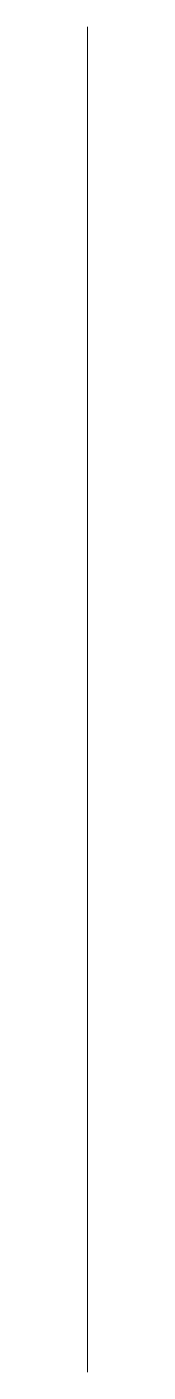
# Model space of a CAD drawing. Header units: millimetres. Extents: x 0 to 0, y 877 to 1127.
import ezdxf

# ---------------------------------------------------------------- set-up
doc = ezdxf.new("R2010")
doc.units = ezdxf.units.MM

# ---------------------------------------------------------------- blocks, each defined once
blk = doc.blocks.new('A$C6B2E59F8')
at = {"color": 0, "linetype": 'Continuous', "lineweight": 0, "extrusion": (0, 1, 0)}
for p, q in [((125, 1000), (-125, 1000)), ((-125, 1000), (125, 1000)), ((-125, 0), (-125, 1000)), ((-125, 1000), (-125, 0)), ((-5, 1000), (-5, 0)), ((-5, 0), (-5, 1000)), ((5, 1000), (5, 0)), ((5, 0), (5, 1000)), ((125, 0), (125, 1000)), ((125, 1000), (125, 0)), ((-70, 700), (-70, 684)), ((70, 700), (-70, 700)), ((-70, 700), (70, 700)), ((-70, 684), (-70, 700)), ((70, 684), (70, 700)), ((70, 700), (70, 684)), ((-70, 684), (-4.45, 684)), ((-4.45, 684), (-70, 684)), ((-4.45, 684), (-4.45, 316)), ((-4.45, 316), (-4.45, 684)), ((4.45, 684), (70, 684)), ((4.45, 316), (4.45, 684)), ((70, 684), (4.45, 684)), ((4.45, 684), (4.45, 316)), ((-87, 425.1), (-87, 665)), ((-12.45, 665), (-87, 665)), ((-87, 665), (-12.45, 665)), ((-87, 425.1), (-87, 665)), ((-12.45, 665), (-4.45, 665)), ((-12.45, 425), (-12.45, 665)), ((-12.45, 665), (-12.45, 425)), ((-12.45, 665), (-4.45, 665)), ((4.45, 665), (-4.45, 665)), ((4.45, 665), (-4.45, 665)), ((4.45, 665), (12.45, 665)), ((4.45, 665), (12.45, 665)), ((12.45, 665), (12.45, 425)), ((87, 665), (12.45, 665)), ((12.45, 665), (87, 665)), ((12.45, 425), (12.45, 665)), ((87, 665), (87, 425.1)), ((87, 425.1), (87, 665)), ((-66.79, 595.37), (-58.71, 609.35)), ((-58.71, 609.35), (-66.79, 595.37)), ((-66.15, 595), (-58.08, 608.99)), ((-58.08, 608.99), (-66.15, 595)), ((-57.89, 608.67), (-65.78, 595)), ((-65.78, 595), (-57.89, 608.67)), ((-58.8, 609.19), (-57.89, 608.67)), ((-57.89, 608.67), (-58.8, 609.19)), ((-58.08, 608.99), (-58.71, 609.35)), ((-58.71, 609.35), (-58.08, 608.99)), ((-58.08, 609.72), (-41.92, 609.72)), ((-41.92, 609.72), (-58.08, 609.72)), ((-58.08, 609.72), (-58.08, 608.99)), ((-58.08, 608.99), (-58.08, 609.72)), ((-58.08, 608.99), (-41.92, 608.99)), ((-41.92, 608.99), (-58.08, 608.99)), ((-57.89, 608.67), (-57.89, 609.72)), ((-57.89, 609.72), (-57.89, 608.67)), ((-42.11, 608.67), (-57.89, 608.67)), ((-57.89, 608.67), (-42.11, 608.67)), ((-42.11, 609.72), (-42.11, 608.67)), ((-42.11, 608.67), (-42.11, 609.72)), ((-42.11, 608.67), (-41.2, 609.19)), ((-41.2, 609.19), (-42.11, 608.67)), ((-34.22, 595), (-42.11, 608.67)), ((-42.11, 608.67), (-34.22, 595)), ((-41.92, 608.99), (-41.92, 609.72)), ((-41.92, 609.72), (-41.92, 608.99)), ((-41.29, 609.35), (-41.92, 608.99)), ((-41.92, 608.99), (-41.29, 609.35)), ((-41.92, 608.99), (-33.85, 595)), ((-33.85, 595), (-41.92, 608.99)), ((-41.29, 609.35), (-33.21, 595.37)), ((-33.21, 595.37), (-41.29, 609.35)), ((33.21, 595.37), (41.29, 609.35)), ((41.29, 609.35), (33.21, 595.37)), ((33.85, 595), (41.92, 608.99)), ((41.92, 608.99), (33.85, 595)), ((42.11, 608.67), (34.22, 595)), ((34.22, 595), (42.11, 608.67)), ((41.2, 609.19), (42.11, 608.67)), ((42.11, 608.67), (41.2, 609.19)), ((41.92, 608.99), (41.29, 609.35)), ((41.29, 609.35), (41.92, 608.99)), ((41.92, 609.72), (58.08, 609.72)), ((58.08, 609.72), (41.92, 609.72)), ((41.92, 609.72), (41.92, 608.99)), ((41.92, 608.99), (41.92, 609.72)), ((41.92, 608.99), (58.08, 608.99)), ((58.08, 608.99), (41.92, 608.99)), ((42.11, 609.72), (42.11, 608.67)), ((42.11, 608.67), (42.11, 609.72)), ((57.89, 608.67), (42.11, 608.67)), ((42.11, 608.67), (57.89, 608.67)), ((57.89, 609.72), (57.89, 608.67)), ((57.89, 608.67), (57.89, 609.72)), ((57.89, 608.67), (58.8, 609.19)), ((58.8, 609.19), (57.89, 608.67)), ((57.89, 608.67), (65.78, 595)), ((65.78, 595), (57.89, 608.67)), ((58.08, 608.99), (58.08, 609.72)), ((58.08, 609.72), (58.08, 608.99)), ((58.71, 609.35), (58.08, 608.99)), ((58.08, 608.99), (58.71, 609.35)), ((58.08, 608.99), (66.15, 595)), ((66.15, 595), (58.08, 608.99)), ((58.71, 609.35), (66.79, 595.37)), ((66.79, 595.37), (58.71, 609.35)), ((-66.79, 595.37), (-66.15, 595)), ((-66.15, 595), (-66.79, 595.37)), ((-66.15, 595), (-66.79, 594.63)), ((-66.79, 594.63), (-66.15, 595)), ((-66.7, 595.53), (-65.78, 595)), ((-65.78, 595), (-66.7, 595.53)), ((-66.7, 594.47), (-65.78, 595)), ((-65.78, 595), (-66.7, 594.47)), ((-58.08, 581.01), (-66.15, 595)), ((-66.15, 595), (-58.08, 581.01)), ((-65.78, 595), (-57.89, 581.33)), ((-57.89, 581.33), (-65.78, 595)), ((-42.11, 581.33), (-34.22, 595)), ((-34.22, 595), (-42.11, 581.33)), ((-33.85, 595), (-41.92, 581.01)), ((-41.92, 581.01), (-33.85, 595)), ((-33.3, 595.53), (-34.22, 595)), ((-34.22, 595), (-33.3, 595.53)), ((-34.22, 595), (-33.3, 594.47)), ((-33.3, 594.47), (-34.22, 595)), ((-33.85, 595), (-33.21, 595.37)), ((-33.21, 595.37), (-33.85, 595)), ((-33.21, 594.63), (-33.85, 595)), ((-33.85, 595), (-33.21, 594.63)), ((33.21, 595.37), (33.85, 595)), ((33.85, 595), (33.21, 595.37)), ((33.85, 595), (33.21, 594.63)), ((33.21, 594.63), (33.85, 595)), ((34.22, 595), (33.3, 595.53)), ((33.3, 595.53), (34.22, 595)), ((33.3, 594.47), (34.22, 595)), ((34.22, 595), (33.3, 594.47)), ((41.92, 581.01), (33.85, 595)), ((33.85, 595), (41.92, 581.01)), ((34.22, 595), (42.11, 581.33)), ((42.11, 581.33), (34.22, 595)), ((57.89, 581.33), (65.78, 595)), ((65.78, 595), (57.89, 581.33)), ((66.15, 595), (58.08, 581.01)), ((58.08, 581.01), (66.15, 595)), ((65.78, 595), (66.7, 595.53)), ((66.7, 595.53), (65.78, 595)), ((65.78, 595), (66.7, 594.47)), ((66.7, 594.47), (65.78, 595)), ((66.15, 595), (66.79, 595.37)), ((66.79, 595.37), (66.15, 595)), ((66.79, 594.63), (66.15, 595)), ((66.15, 595), (66.79, 594.63)), ((-58.71, 580.65), (-66.79, 594.63)), ((-66.79, 594.63), (-58.71, 580.65)), ((-33.21, 594.63), (-41.29, 580.65)), ((-41.29, 580.65), (-33.21, 594.63)), ((41.29, 580.65), (33.21, 594.63)), ((33.21, 594.63), (41.29, 580.65)), ((66.79, 594.63), (58.71, 580.65)), ((58.71, 580.65), (66.79, 594.63)), ((-57.89, 581.33), (-58.8, 580.81)), ((-58.8, 580.81), (-57.89, 581.33)), ((-58.71, 580.65), (-58.08, 581.01)), ((-58.08, 581.01), (-58.71, 580.65)), ((-58.08, 581.01), (-58.08, 580.28)), ((-41.92, 581.01), (-58.08, 581.01)), ((-58.08, 581.01), (-41.92, 581.01)), ((-58.08, 580.28), (-58.08, 581.01)), ((-41.92, 580.28), (-58.08, 580.28)), ((-58.08, 580.28), (-41.92, 580.28)), ((-57.89, 581.33), (-57.89, 580.28)), ((-57.89, 581.33), (-42.11, 581.33)), ((-57.89, 580.28), (-57.89, 581.33)), ((-42.11, 581.33), (-57.89, 581.33)), ((-42.11, 581.33), (-41.2, 580.81)), ((-42.11, 580.28), (-42.11, 581.33)), ((-41.2, 580.81), (-42.11, 581.33)), ((-42.11, 581.33), (-42.11, 580.28)), ((-41.92, 581.01), (-41.29, 580.65)), ((-41.92, 580.28), (-41.92, 581.01)), ((-41.92, 581.01), (-41.92, 580.28)), ((-41.29, 580.65), (-41.92, 581.01)), ((42.11, 581.33), (41.2, 580.81)), ((41.2, 580.81), (42.11, 581.33)), ((41.29, 580.65), (41.92, 581.01)), ((41.92, 581.01), (41.29, 580.65)), ((41.92, 581.01), (41.92, 580.28)), ((58.08, 581.01), (41.92, 581.01)), ((41.92, 580.28), (41.92, 581.01)), ((41.92, 581.01), (58.08, 581.01)), ((58.08, 580.28), (41.92, 580.28)), ((41.92, 580.28), (58.08, 580.28)), ((42.11, 581.33), (57.89, 581.33)), ((42.11, 580.28), (42.11, 581.33)), ((42.11, 581.33), (42.11, 580.28)), ((57.89, 581.33), (42.11, 581.33)), ((57.89, 580.28), (57.89, 581.33)), ((57.89, 581.33), (58.8, 580.81)), ((58.8, 580.81), (57.89, 581.33)), ((57.89, 581.33), (57.89, 580.28)), ((58.08, 580.28), (58.08, 581.01)), ((58.08, 581.01), (58.71, 580.65)), ((58.71, 580.65), (58.08, 581.01)), ((58.08, 581.01), (58.08, 580.28)), ((-66.79, 545.37), (-58.71, 559.35)), ((-58.71, 559.35), (-66.79, 545.37)), ((-66.15, 545), (-58.08, 558.99)), ((-58.08, 558.99), (-66.15, 545)), ((-57.89, 558.67), (-65.78, 545)), ((-65.78, 545), (-57.89, 558.67)), ((-57.89, 558.67), (-58.8, 559.19)), ((-58.8, 559.19), (-57.89, 558.67)), ((-58.08, 558.99), (-58.71, 559.35)), ((-58.71, 559.35), (-58.08, 558.99)), ((-58.08, 559.72), (-41.92, 559.72)), ((-41.92, 559.72), (-58.08, 559.72)), ((-58.08, 559.72), (-58.08, 558.99)), ((-58.08, 558.99), (-58.08, 559.72)), ((-58.08, 558.99), (-41.92, 558.99)), ((-41.92, 558.99), (-58.08, 558.99)), ((-57.89, 559.72), (-57.89, 558.67)), ((-57.89, 558.67), (-57.89, 559.72)), ((-42.11, 558.67), (-57.89, 558.67)), ((-57.89, 558.67), (-42.11, 558.67)), ((-42.11, 559.72), (-42.11, 558.67)), ((-42.11, 558.67), (-42.11, 559.72)), ((-41.2, 559.19), (-42.11, 558.67)), ((-42.11, 558.67), (-41.2, 559.19)), ((-34.22, 545), (-42.11, 558.67)), ((-42.11, 558.67), (-34.22, 545)), ((-41.92, 558.99), (-41.92, 559.72)), ((-41.92, 559.72), (-41.92, 558.99)), ((-41.29, 559.35), (-41.92, 558.99)), ((-41.92, 558.99), (-41.29, 559.35)), ((-41.92, 558.99), (-33.85, 545)), ((-33.85, 545), (-41.92, 558.99)), ((-41.29, 559.35), (-33.21, 545.37)), ((-33.21, 545.37), (-41.29, 559.35)), ((33.21, 545.37), (41.29, 559.35)), ((41.29, 559.35), (33.21, 545.37)), ((33.85, 545), (41.92, 558.99)), ((41.92, 558.99), (33.85, 545)), ((42.11, 558.67), (34.22, 545)), ((34.22, 545), (42.11, 558.67)), ((42.11, 558.67), (41.2, 559.19)), ((41.2, 559.19), (42.11, 558.67)), ((41.92, 558.99), (41.29, 559.35)), ((41.29, 559.35), (41.92, 558.99)), ((41.92, 559.72), (58.08, 559.72)), ((58.08, 559.72), (41.92, 559.72)), ((41.92, 559.72), (41.92, 558.99)), ((41.92, 558.99), (41.92, 559.72)), ((41.92, 558.99), (58.08, 558.99)), ((58.08, 558.99), (41.92, 558.99)), ((42.11, 559.72), (42.11, 558.67)), ((42.11, 558.67), (42.11, 559.72)), ((57.89, 558.67), (42.11, 558.67)), ((42.11, 558.67), (57.89, 558.67)), ((57.89, 559.72), (57.89, 558.67)), ((57.89, 558.67), (57.89, 559.72)), ((57.89, 558.67), (58.8, 559.19)), ((58.8, 559.19), (57.89, 558.67)), ((65.78, 545), (57.89, 558.67)), ((57.89, 558.67), (65.78, 545)), ((58.08, 558.99), (58.08, 559.72)), ((58.08, 559.72), (58.08, 558.99)), ((58.71, 559.35), (58.08, 558.99)), ((58.08, 558.99), (58.71, 559.35)), ((58.08, 558.99), (66.15, 545)), ((66.15, 545), (58.08, 558.99)), ((58.71, 559.35), (66.79, 545.37)), ((66.79, 545.37), (58.71, 559.35)), ((-66.79, 545.37), (-66.15, 545)), ((-66.15, 545), (-66.79, 545.37)), ((-66.15, 545), (-66.79, 544.63)), ((-66.79, 544.63), (-66.15, 545)), ((-66.7, 545.53), (-65.78, 545)), ((-65.78, 545), (-66.7, 545.53)), ((-65.78, 545), (-66.7, 544.47)), ((-66.7, 544.47), (-65.78, 545)), ((-58.08, 531.01), (-66.15, 545)), ((-66.15, 545), (-58.08, 531.01)), ((-65.78, 545), (-57.89, 531.33)), ((-57.89, 531.33), (-65.78, 545)), ((-42.11, 531.33), (-34.22, 545)), ((-34.22, 545), (-42.11, 531.33)), ((-33.85, 545), (-41.92, 531.01)), ((-41.92, 531.01), (-33.85, 545)), ((-34.22, 545), (-33.3, 545.53)), ((-33.3, 545.53), (-34.22, 545)), ((-33.3, 544.47), (-34.22, 545)), ((-34.22, 545), (-33.3, 544.47)), ((-33.85, 545), (-33.21, 545.37)), ((-33.21, 545.37), (-33.85, 545)), ((-33.21, 544.63), (-33.85, 545)), ((-33.85, 545), (-33.21, 544.63)), ((33.21, 545.37), (33.85, 545)), ((33.85, 545), (33.21, 545.37)), ((33.85, 545), (33.21, 544.63)), ((33.21, 544.63), (33.85, 545)), ((33.3, 545.53), (34.22, 545)), ((34.22, 545), (33.3, 545.53)), ((34.22, 545), (33.3, 544.47)), ((33.3, 544.47), (34.22, 545)), ((41.92, 531.01), (33.85, 545)), ((33.85, 545), (41.92, 531.01)), ((34.22, 545), (42.11, 531.33)), ((42.11, 531.33), (34.22, 545)), ((57.89, 531.33), (65.78, 545)), ((65.78, 545), (57.89, 531.33)), ((66.15, 545), (58.08, 531.01)), ((58.08, 531.01), (66.15, 545)), ((66.7, 545.53), (65.78, 545)), ((65.78, 545), (66.7, 545.53)), ((66.7, 544.47), (65.78, 545)), ((65.78, 545), (66.7, 544.47)), ((66.15, 545), (66.79, 545.37)), ((66.79, 545.37), (66.15, 545)), ((66.79, 544.63), (66.15, 545)), ((66.15, 545), (66.79, 544.63)), ((-58.71, 530.65), (-66.79, 544.63)), ((-66.79, 544.63), (-58.71, 530.65)), ((-33.21, 544.63), (-41.29, 530.65)), ((-41.29, 530.65), (-33.21, 544.63)), ((41.29, 530.65), (33.21, 544.63)), ((33.21, 544.63), (41.29, 530.65)), ((66.79, 544.63), (58.71, 530.65)), ((58.71, 530.65), (66.79, 544.63)), ((-58.8, 530.81), (-57.89, 531.33)), ((-57.89, 531.33), (-58.8, 530.81)), ((-58.71, 530.65), (-58.08, 531.01)), ((-58.08, 531.01), (-58.71, 530.65)), ((-58.08, 531.01), (-58.08, 530.28)), ((-41.92, 531.01), (-58.08, 531.01)), ((-58.08, 531.01), (-41.92, 531.01)), ((-58.08, 530.28), (-58.08, 531.01)), ((-41.92, 530.28), (-58.08, 530.28)), ((-58.08, 530.28), (-41.92, 530.28)), ((-57.89, 531.33), (-57.89, 530.28)), ((-57.89, 531.33), (-42.11, 531.33)), ((-57.89, 530.28), (-57.89, 531.33)), ((-42.11, 531.33), (-57.89, 531.33)), ((-42.11, 531.33), (-41.2, 530.81)), ((-42.11, 530.28), (-42.11, 531.33)), ((-41.2, 530.81), (-42.11, 531.33)), ((-42.11, 531.33), (-42.11, 530.28)), ((-41.92, 530.28), (-41.92, 531.01)), ((-41.92, 531.01), (-41.29, 530.65)), ((-41.92, 531.01), (-41.92, 530.28)), ((-41.29, 530.65), (-41.92, 531.01)), ((41.2, 530.81), (42.11, 531.33)), ((42.11, 531.33), (41.2, 530.81)), ((41.29, 530.65), (41.92, 531.01)), ((41.92, 531.01), (41.29, 530.65)), ((41.92, 531.01), (41.92, 530.28)), ((58.08, 531.01), (41.92, 531.01)), ((41.92, 530.28), (41.92, 531.01)), ((41.92, 531.01), (58.08, 531.01)), ((58.08, 530.28), (41.92, 530.28)), ((41.92, 530.28), (58.08, 530.28)), ((42.11, 531.33), (57.89, 531.33)), ((42.11, 530.28), (42.11, 531.33)), ((42.11, 531.33), (42.11, 530.28)), ((57.89, 531.33), (42.11, 531.33)), ((57.89, 531.33), (57.89, 530.28)), ((57.89, 530.28), (57.89, 531.33)), ((57.89, 531.33), (58.8, 530.81)), ((58.8, 530.81), (57.89, 531.33)), ((58.08, 531.01), (58.71, 530.65)), ((58.08, 530.28), (58.08, 531.01)), ((58.71, 530.65), (58.08, 531.01)), ((58.08, 531.01), (58.08, 530.28)), ((-66.79, 495.37), (-58.71, 509.35)), ((-58.71, 509.35), (-66.79, 495.37)), ((-66.15, 495), (-58.08, 508.99)), ((-58.08, 508.99), (-66.15, 495)), ((-57.89, 508.67), (-65.78, 495)), ((-65.78, 495), (-57.89, 508.67)), ((-57.89, 508.67), (-58.8, 509.19)), ((-58.8, 509.19), (-57.89, 508.67)), ((-58.08, 508.99), (-58.71, 509.35)), ((-58.71, 509.35), (-58.08, 508.99)), ((-58.08, 509.72), (-41.92, 509.72)), ((-41.92, 509.72), (-58.08, 509.72)), ((-58.08, 509.72), (-58.08, 508.99)), ((-58.08, 508.99), (-58.08, 509.72)), ((-58.08, 508.99), (-41.92, 508.99)), ((-41.92, 508.99), (-58.08, 508.99)), ((-57.89, 509.72), (-57.89, 508.67)), ((-57.89, 508.67), (-57.89, 509.72)), ((-42.11, 508.67), (-57.89, 508.67)), ((-57.89, 508.67), (-42.11, 508.67)), ((-42.11, 508.67), (-42.11, 509.72)), ((-42.11, 509.72), (-42.11, 508.67)), ((-41.2, 509.19), (-42.11, 508.67)), ((-42.11, 508.67), (-41.2, 509.19)), ((-42.11, 508.67), (-34.22, 495)), ((-34.22, 495), (-42.11, 508.67)), ((-41.92, 508.99), (-41.92, 509.72)), ((-41.92, 509.72), (-41.92, 508.99)), ((-41.29, 509.35), (-41.92, 508.99)), ((-41.92, 508.99), (-41.29, 509.35)), ((-41.92, 508.99), (-33.85, 495)), ((-33.85, 495), (-41.92, 508.99)), ((-41.29, 509.35), (-33.21, 495.37)), ((-33.21, 495.37), (-41.29, 509.35)), ((33.21, 495.37), (41.29, 509.35)), ((41.29, 509.35), (33.21, 495.37)), ((33.85, 495), (41.92, 508.99)), ((41.92, 508.99), (33.85, 495)), ((42.11, 508.67), (34.22, 495)), ((34.22, 495), (42.11, 508.67)), ((42.11, 508.67), (41.2, 509.19)), ((41.2, 509.19), (42.11, 508.67)), ((41.92, 508.99), (41.29, 509.35)), ((41.29, 509.35), (41.92, 508.99)), ((41.92, 509.72), (58.08, 509.72)), ((58.08, 509.72), (41.92, 509.72)), ((41.92, 509.72), (41.92, 508.99)), ((41.92, 508.99), (41.92, 509.72)), ((41.92, 508.99), (58.08, 508.99)), ((58.08, 508.99), (41.92, 508.99)), ((42.11, 509.72), (42.11, 508.67)), ((42.11, 508.67), (42.11, 509.72)), ((57.89, 508.67), (42.11, 508.67)), ((42.11, 508.67), (57.89, 508.67)), ((57.89, 508.67), (57.89, 509.72)), ((57.89, 509.72), (57.89, 508.67)), ((58.8, 509.19), (57.89, 508.67)), ((57.89, 508.67), (58.8, 509.19)), ((65.78, 495), (57.89, 508.67)), ((57.89, 508.67), (65.78, 495)), ((58.08, 508.99), (58.08, 509.72)), ((58.08, 509.72), (58.08, 508.99)), ((58.71, 509.35), (58.08, 508.99)), ((58.08, 508.99), (58.71, 509.35)), ((58.08, 508.99), (66.15, 495)), ((66.15, 495), (58.08, 508.99)), ((58.71, 509.35), (66.79, 495.37)), ((66.79, 495.37), (58.71, 509.35)), ((-66.79, 495.37), (-66.15, 495)), ((-66.15, 495), (-66.79, 495.37)), ((-66.15, 495), (-66.79, 494.63)), ((-66.79, 494.63), (-66.15, 495)), ((-65.78, 495), (-66.7, 495.53)), ((-66.7, 495.53), (-65.78, 495)), ((-66.7, 494.47), (-65.78, 495)), ((-65.78, 495), (-66.7, 494.47)), ((-58.08, 481.01), (-66.15, 495)), ((-66.15, 495), (-58.08, 481.01)), ((-65.78, 495), (-57.89, 481.33)), ((-57.89, 481.33), (-65.78, 495)), ((-42.11, 481.33), (-34.22, 495)), ((-34.22, 495), (-42.11, 481.33)), ((-33.85, 495), (-41.92, 481.01)), ((-41.92, 481.01), (-33.85, 495)), ((-34.22, 495), (-33.3, 495.53)), ((-33.3, 495.53), (-34.22, 495)), ((-33.3, 494.47), (-34.22, 495)), ((-34.22, 495), (-33.3, 494.47)), ((-33.85, 495), (-33.21, 495.37)), ((-33.21, 495.37), (-33.85, 495)), ((-33.21, 494.63), (-33.85, 495)), ((-33.85, 495), (-33.21, 494.63)), ((33.21, 495.37), (33.85, 495)), ((33.85, 495), (33.21, 495.37)), ((33.85, 495), (33.21, 494.63)), ((33.21, 494.63), (33.85, 495)), ((34.22, 495), (33.3, 495.53)), ((33.3, 495.53), (34.22, 495)), ((34.22, 495), (33.3, 494.47)), ((33.3, 494.47), (34.22, 495)), ((41.92, 481.01), (33.85, 495)), ((33.85, 495), (41.92, 481.01)), ((34.22, 495), (42.11, 481.33)), ((42.11, 481.33), (34.22, 495)), ((57.89, 481.33), (65.78, 495)), ((65.78, 495), (57.89, 481.33)), ((66.15, 495), (58.08, 481.01)), ((58.08, 481.01), (66.15, 495)), ((65.78, 495), (66.7, 495.53)), ((66.7, 495.53), (65.78, 495)), ((65.78, 495), (66.7, 494.47)), ((66.7, 494.47), (65.78, 495)), ((66.15, 495), (66.79, 495.37)), ((66.79, 495.37), (66.15, 495)), ((66.79, 494.63), (66.15, 495)), ((66.15, 495), (66.79, 494.63)), ((-58.71, 480.65), (-66.79, 494.63)), ((-66.79, 494.63), (-58.71, 480.65)), ((-33.21, 494.63), (-41.29, 480.65)), ((-41.29, 480.65), (-33.21, 494.63)), ((41.29, 480.65), (33.21, 494.63)), ((33.21, 494.63), (41.29, 480.65)), ((66.79, 494.63), (58.71, 480.65)), ((58.71, 480.65), (66.79, 494.63)), ((-58.8, 480.81), (-57.89, 481.33)), ((-57.89, 481.33), (-58.8, 480.81)), ((-58.71, 480.65), (-58.08, 481.01)), ((-58.08, 481.01), (-58.71, 480.65)), ((-58.08, 481.01), (-58.08, 480.28)), ((-41.92, 481.01), (-58.08, 481.01)), ((-58.08, 481.01), (-41.92, 481.01)), ((-58.08, 480.28), (-58.08, 481.01)), ((-41.92, 480.28), (-58.08, 480.28)), ((-58.08, 480.28), (-41.92, 480.28)), ((-57.89, 481.33), (-42.11, 481.33)), ((-57.89, 480.28), (-57.89, 481.33)), ((-57.89, 481.33), (-57.89, 480.28)), ((-42.11, 481.33), (-57.89, 481.33)), ((-42.11, 481.33), (-42.11, 480.28)), ((-41.2, 480.81), (-42.11, 481.33)), ((-42.11, 481.33), (-41.2, 480.81)), ((-42.11, 480.28), (-42.11, 481.33)), ((-41.92, 480.28), (-41.92, 481.01)), ((-41.92, 481.01), (-41.29, 480.65)), ((-41.92, 481.01), (-41.92, 480.28)), ((-41.29, 480.65), (-41.92, 481.01)), ((41.2, 480.81), (42.11, 481.33)), ((42.11, 481.33), (41.2, 480.81)), ((41.29, 480.65), (41.92, 481.01)), ((41.92, 481.01), (41.29, 480.65)), ((41.92, 481.01), (41.92, 480.28)), ((58.08, 481.01), (41.92, 481.01)), ((41.92, 481.01), (58.08, 481.01)), ((41.92, 480.28), (41.92, 481.01)), ((58.08, 480.28), (41.92, 480.28)), ((41.92, 480.28), (58.08, 480.28)), ((42.11, 481.33), (57.89, 481.33)), ((42.11, 480.28), (42.11, 481.33)), ((42.11, 481.33), (42.11, 480.28)), ((57.89, 481.33), (42.11, 481.33)), ((58.8, 480.81), (57.89, 481.33)), ((57.89, 480.28), (57.89, 481.33)), ((57.89, 481.33), (58.8, 480.81)), ((57.89, 481.33), (57.89, 480.28)), ((58.08, 480.28), (58.08, 481.01)), ((58.08, 481.01), (58.71, 480.65)), ((58.71, 480.65), (58.08, 481.01)), ((58.08, 481.01), (58.08, 480.28)), ((-87, 424.9), (-87, 425.1)), ((-87, 425.1), (-87, 424.9)), ((-87, 425), (-86.9, 425)), ((-87, 425), (-86.95, 425)), ((-86.95, 425), (-86.9, 425)), ((-86.9, 425), (-12.45, 425)), ((-12.45, 425), (-86.9, 425)), ((-4.45, 425), (-12.45, 425)), ((-12.45, 425), (-4.45, 425)), ((-4.45, 425), (4.45, 425)), ((-4.45, 425), (4.45, 425)), ((12.45, 425), (4.45, 425)), ((4.45, 425), (12.45, 425)), ((86.9, 425), (12.45, 425)), ((12.45, 425), (86.9, 425)), ((86.9, 425), (86.95, 425)), ((86.9, 425), (87, 425)), ((86.95, 425), (87, 425)), ((87, 424.9), (87, 425.1)), ((87, 425.1), (87, 424.9)), ((-4.45, 316), (-70, 316)), ((-70, 316), (-70, 300)), ((-70, 316), (-4.45, 316)), ((-70, 300), (-70, 316)), ((70, 316), (4.45, 316)), ((4.45, 316), (70, 316)), ((70, 300), (70, 316)), ((70, 316), (70, 300)), ((-70, 300), (70, 300)), ((70, 300), (-70, 300)), ((125, 0), (-125, 0)), ((125, 0), (-125, 0))]:
    blk.add_line(p, q, dxfattribs=at)
at = {"color": 0, "linetype": 'Continuous', "lineweight": 0}
for centre in [(-50, 595), (50, 595), (-50, 545), (50, 545), (50, 545), (-50, 495), (50, 495)]:
    blk.add_circle(centre, 10, dxfattribs=at)
for centre, radius, start, end in [((-57.89, 608.67), 1.06, 90, 150), ((-57.89, 608.67), 1.06, 90, 150), ((-58.08, 608.99), 0.735, 90, 150), ((-58.08, 608.99), 0.735, 90, 150), ((-42.11, 608.67), 1.06, 30, 90), ((-42.11, 608.67), 1.06, 30, 90), ((-41.92, 608.99), 0.735, 30, 90), ((-41.92, 608.99), 0.735, 30, 90), ((42.11, 608.67), 1.06, 90, 150), ((42.11, 608.67), 1.06, 90, 150), ((41.92, 608.99), 0.735, 90, 150), ((41.92, 608.99), 0.735, 134.179, 150), ((41.92, 608.99), 0.735, 90, 134.179), ((57.89, 608.67), 1.06, 30, 90), ((57.89, 608.67), 1.06, 30, 90), ((58.08, 608.99), 0.735, 30, 90), ((58.08, 608.99), 0.735, 68.3533, 90), ((58.08, 608.99), 0.735, 30, 68.3533), ((-50, 595), 10, 90, 270), ((-50, 595), 10, 90, 118.8216), ((-50, 595), 10, 270, 90), ((-50, 595), 10, 271.6223, 90), ((50, 595), 10, 90, 268.3777), ((50, 595), 10, 61.1784, 268.3777), ((50, 595), 10, 90, 270), ((50, 595), 10, 61.1784, 90), ((50, 595), 10, 270, 90), ((-50, 595), 10, 118.8216, 270), ((-50, 595), 10, 118.8216, 270), ((50, 595), 10, 270, 61.1784), ((-66.15, 595), 0.735, 150, 210), ((-66.15, 595), 0.735, 150, 210), ((-65.78, 595), 1.06, 150, 210), ((-65.78, 595), 1.06, 150, 210), ((-34.22, 595), 1.06, 330, 30), ((-34.22, 595), 1.06, 330, 30), ((-33.85, 595), 0.735, 330, 30), ((-33.85, 595), 0.735, 342.8182, 30), ((33.85, 595), 0.735, 150, 210), ((33.85, 595), 0.735, 150, 197.1818), ((34.22, 595), 1.06, 150, 210), ((34.22, 595), 1.06, 150, 210), ((65.78, 595), 1.06, 330, 30), ((65.78, 595), 1.06, 330, 30), ((66.15, 595), 0.735, 330, 30), ((66.15, 595), 0.735, 330, 30), ((-33.85, 595), 0.735, 330, 342.8182), ((33.85, 595), 0.735, 197.1818, 210), ((-57.89, 581.33), 1.06, 210, 270), ((-57.89, 581.33), 1.06, 210, 270), ((-58.08, 581.01), 0.735, 210, 270), ((-58.08, 581.01), 0.735, 210, 270), ((-42.11, 581.33), 1.06, 270, 330), ((-42.11, 581.33), 1.06, 270, 330), ((-41.92, 581.01), 0.735, 270, 330), ((-41.92, 581.01), 0.735, 270, 330), ((42.11, 581.33), 1.06, 210, 270), ((42.11, 581.33), 1.06, 210, 270), ((41.92, 581.01), 0.735, 210, 270), ((41.92, 581.01), 0.735, 210, 254.179), ((41.92, 581.01), 0.735, 254.179, 270), ((57.89, 581.33), 1.06, 270, 330), ((57.89, 581.33), 1.06, 270, 330), ((58.08, 581.01), 0.735, 270, 330), ((58.08, 581.01), 0.735, 270, 308.3533), ((58.08, 581.01), 0.735, 308.3533, 330), ((-57.89, 558.67), 1.06, 90, 150), ((-57.89, 558.67), 1.06, 90, 150), ((-58.08, 558.99), 0.735, 90, 150), ((-58.08, 558.99), 0.735, 90, 150), ((-42.11, 558.67), 1.06, 30, 90), ((-42.11, 558.67), 1.06, 30, 90), ((-41.92, 558.99), 0.735, 30, 90), ((-41.92, 558.99), 0.735, 30, 90), ((42.11, 558.67), 1.06, 90, 150), ((42.11, 558.67), 1.06, 90, 150), ((41.92, 558.99), 0.735, 90, 150), ((41.92, 558.99), 0.735, 134.179, 150), ((41.92, 558.99), 0.735, 90, 134.179), ((57.89, 558.67), 1.06, 30, 90), ((57.89, 558.67), 1.06, 30, 90), ((58.08, 558.99), 0.735, 30, 90), ((58.08, 558.99), 0.735, 68.3533, 90), ((58.08, 558.99), 0.735, 30, 68.3533), ((-50, 545), 10, 90, 270), ((-50, 545), 10, 90, 118.8216), ((-50, 545), 10, 270, 90), ((-50, 545), 10, 271.6223, 90), ((50, 545), 10, 90, 268.3777), ((50, 545), 10, 90, 270), ((50, 545), 10, 61.1784, 90), ((50, 545), 10, 270, 90), ((-50, 545), 10, 118.8216, 270), ((50, 545), 10, 270, 61.1784), ((-66.15, 545), 0.735, 150, 210), ((-66.15, 545), 0.735, 150, 210), ((-65.78, 545), 1.06, 150, 210), ((-65.78, 545), 1.06, 150, 210), ((-34.22, 545), 1.06, 330, 30), ((-34.22, 545), 1.06, 330, 30), ((-33.85, 545), 0.735, 330, 30), ((-33.85, 545), 0.735, 342.8182, 30), ((33.85, 545), 0.735, 150, 210), ((33.85, 545), 0.735, 150, 197.1818), ((34.22, 545), 1.06, 150, 210), ((34.22, 545), 1.06, 150, 210), ((65.78, 545), 1.06, 330, 30), ((65.78, 545), 1.06, 330, 30), ((66.15, 545), 0.735, 330, 30), ((66.15, 545), 0.735, 330, 30), ((-33.85, 545), 0.735, 330, 342.8182), ((33.85, 545), 0.735, 197.1818, 210), ((-50, 545), 10, 270, 271.6223), ((-57.89, 531.33), 1.06, 210, 270), ((-57.89, 531.33), 1.06, 210, 270), ((-58.08, 531.01), 0.735, 210, 270), ((-58.08, 531.01), 0.735, 210, 270), ((-42.11, 531.33), 1.06, 270, 330), ((-42.11, 531.33), 1.06, 270, 330), ((-41.92, 531.01), 0.735, 270, 330), ((-41.92, 531.01), 0.735, 270, 330), ((42.11, 531.33), 1.06, 210, 270), ((42.11, 531.33), 1.06, 210, 270), ((41.92, 531.01), 0.735, 210, 270), ((41.92, 531.01), 0.735, 210, 254.179), ((41.92, 531.01), 0.735, 254.179, 270), ((57.89, 531.33), 1.06, 270, 330), ((57.89, 531.33), 1.06, 270, 330), ((58.08, 531.01), 0.735, 270, 330), ((58.08, 531.01), 0.735, 270, 308.3533), ((58.08, 531.01), 0.735, 308.3533, 330), ((-57.89, 508.67), 1.06, 90, 150), ((-57.89, 508.67), 1.06, 90, 150), ((-58.08, 508.99), 0.735, 90, 150), ((-58.08, 508.99), 0.735, 90, 150), ((-42.11, 508.67), 1.06, 30, 90), ((-42.11, 508.67), 1.06, 30, 90), ((-41.92, 508.99), 0.735, 30, 90), ((-41.92, 508.99), 0.735, 30, 90), ((42.11, 508.67), 1.06, 90, 150), ((42.11, 508.67), 1.06, 90, 150), ((41.92, 508.99), 0.735, 90, 150), ((41.92, 508.99), 0.735, 134.179, 150), ((41.92, 508.99), 0.735, 90, 134.179), ((57.89, 508.67), 1.06, 30, 90), ((57.89, 508.67), 1.06, 30, 90), ((58.08, 508.99), 0.735, 30, 90), ((58.08, 508.99), 0.735, 68.3533, 90), ((58.08, 508.99), 0.735, 30, 68.3533), ((-50, 495), 10, 90, 270), ((-50, 495), 10, 90, 118.8216), ((-50, 495), 10, 270, 90), ((-50, 495), 10, 271.6223, 90), ((50, 495), 10, 61.1784, 268.3777), ((50, 495), 10, 61.1784, 268.3777), ((50, 495), 10, 90, 268.3777), ((50, 495), 10, 90, 270), ((50, 495), 10, 61.1784, 90), ((50, 495), 10, 270, 90), ((-50, 495), 10, 118.8216, 270), ((50, 495), 10, 270, 61.1784), ((-66.15, 495), 0.735, 150, 210), ((-66.15, 495), 0.735, 150, 210), ((-65.78, 495), 1.06, 150, 210), ((-65.78, 495), 1.06, 150, 210), ((-34.22, 495), 1.06, 330, 30), ((-34.22, 495), 1.06, 330, 30), ((-33.85, 495), 0.735, 330, 30), ((-33.85, 495), 0.735, 342.8182, 30), ((33.85, 495), 0.735, 150, 210), ((33.85, 495), 0.735, 150, 197.1818), ((34.22, 495), 1.06, 150, 210), ((34.22, 495), 1.06, 150, 210), ((65.78, 495), 1.06, 330, 30), ((65.78, 495), 1.06, 330, 30), ((66.15, 495), 0.735, 330, 30), ((66.15, 495), 0.735, 330, 30), ((-33.85, 495), 0.735, 330, 342.8182), ((33.85, 495), 0.735, 197.1818, 210), ((-57.89, 481.33), 1.06, 210, 270), ((-57.89, 481.33), 1.06, 210, 270), ((-58.08, 481.01), 0.735, 210, 270), ((-58.08, 481.01), 0.735, 210, 270), ((-42.11, 481.33), 1.06, 270, 330), ((-42.11, 481.33), 1.06, 270, 330), ((-41.92, 481.01), 0.735, 270, 330), ((-41.92, 481.01), 0.735, 270, 330), ((42.11, 481.33), 1.06, 210, 270), ((42.11, 481.33), 1.06, 210, 270), ((41.92, 481.01), 0.735, 210, 270), ((41.92, 481.01), 0.735, 210, 254.179), ((41.92, 481.01), 0.735, 254.179, 270), ((57.89, 481.33), 1.06, 270, 330), ((57.89, 481.33), 1.06, 270, 330), ((58.08, 481.01), 0.735, 270, 330), ((58.08, 481.01), 0.735, 270, 308.3533), ((58.08, 481.01), 0.735, 308.3533, 330), ((-87, 425), 0.1, 90, 0), ((-87, 425), 0.1, 360, 90), ((-87, 425), 0.1, 360, 90), ((87, 425), 0.1, 90, 180), ((87, 425), 0.1, 90, 180), ((87, 425), 0.1, 180, 90)]:
    blk.add_arc(centre, radius, start, end, dxfattribs=at)

msp = doc.modelspace()

# ---------------------------------------------------------------- block references
at = {"extrusion": (1, 0, 0)}
msp.add_blockref('A$C6B2E59F8', (1001.7, 36.57), dxfattribs=at)

doc.saveas('drawing.dxf')
